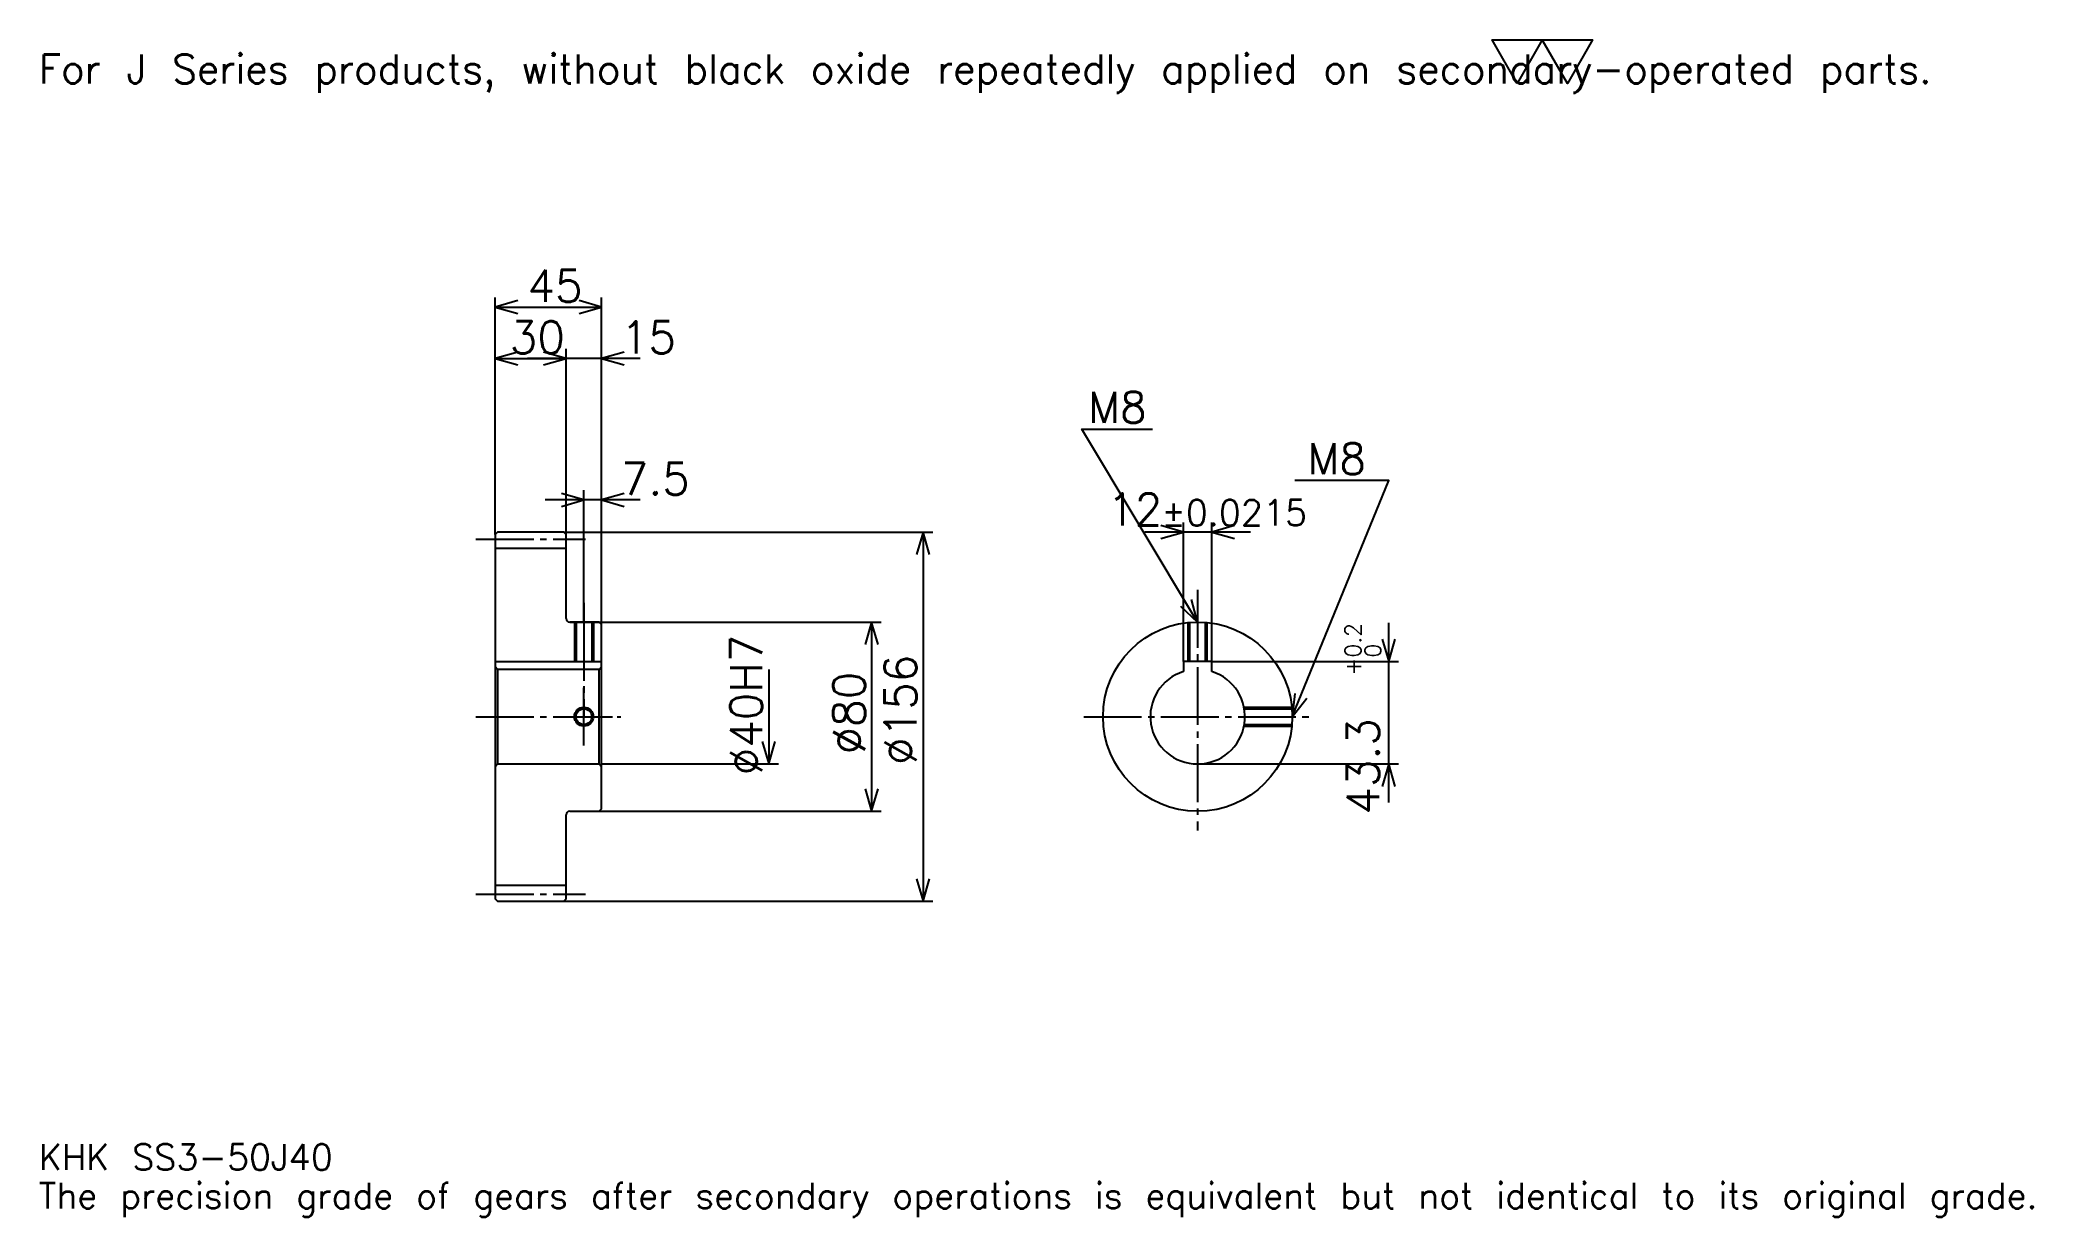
# Model space of a CAD drawing. Extents: x 28 to 870, y 10 to 508.
import ezdxf

# ---------------------------------------------------------------- set-up
doc = ezdxf.new("R2010")
doc.units = 0
doc.linetypes.add('DASHDOT', pattern=[32.608695, 24.456522, -2.717391, 2.717391, -2.717391])
doc.layers.get('0').update_dxf_attribs({"linetype": 'CONTINUOUS'})
doc.layers.add('DASHDOT', color=6, linetype='DASHDOT')
doc.styles.add('KANJI', font='TXT', dxfattribs={"bigfont": 'BIGFONT'})

msp = doc.modelspace()

# ---------------------------------------------------------------- linework, layer by layer
at = {"color": 5}
for p, q in [((220.108688, 299.467407), (220.108688, 398.652161)), ((265.108704, 299.467407), (265.108704, 398.652161)), ((220.108688, 394.576111), (265.108704, 394.576111)), ((220.108688, 372.836975), (250.108688, 372.836975)), ((281.413025, 372.836975), (233.804337, 372.836975)), ((250.108688, 299.467407), (250.108688, 376.913025)), ((281.413025, 313.054352), (241.304337, 313.054352)), ((257.608704, 299.467407), (257.608704, 317.130432)), ((511.065186, 244.767395), (511.065186, 303.586945)), ((523.065186, 244.767395), (523.065186, 303.586945)), ((220.108688, 298.467407), (220.108688, 299.467407)), ((249.108688, 299.467407), (265.108704, 299.467407)), ((250.108688, 298.467407), (250.108688, 299.467407)), ((257.608704, 261.467407), (257.608704, 299.467407)), ((257.608704, 261.467407), (257.608704, 299.467407)), ((265.108704, 299.467407), (405.054321, 299.467407)), ((265.108704, 260.467407), (265.108704, 299.467407)), ((400.978271, 299.467407), (400.978271, 143.467392)), ((539.369568, 299.510864), (494.760864, 299.510864)), ((251.608688, 261.467407), (265.108704, 261.467407)), ((265.108704, 261.467407), (383.315186, 261.467407)), ((379.239136, 261.467407), (379.239136, 181.467392)), ((597.82605, 185.16304), (597.82605, 261.071747)), ((523.065186, 244.767395), (601.902161, 244.767395)), ((335.760864, 241.467392), (335.760864, 201.467392)), ((265.108704, 201.467392), (339.836945, 201.467392)), ((517.065186, 201.467392), (601.902161, 201.467392)), ((251.608688, 181.467392), (265.108704, 181.467392)), ((265.108704, 181.467392), (383.315186, 181.467392)), ((249.108688, 143.467392), (265.108704, 143.467392)), ((265.108704, 143.467392), (405.054321, 143.467392))]:
    msp.add_line(p, q, dxfattribs=at)
at = {"color": 4}
for p, q in [((220.108688, 292.717407), (250.108688, 292.717407)), ((220.108688, 244.767395), (265.108704, 244.767395)), ((221.108688, 241.467392), (221.108688, 201.467392)), ((264.108704, 241.467392), (265.108704, 242.467392)), ((264.108704, 201.467392), (265.108704, 200.467392)), ((220.108688, 150.217392), (250.108688, 150.217392))]:
    msp.add_line(p, q, dxfattribs=at)
at = {"color": 7}
msp.add_lwpolyline([(652.173889, 489.130432), (641.57605, 507.5), (683.967346, 507.5), (673.369568, 489.130432), (662.771729, 507.5), (652.173889, 489.130432)], dxfattribs=at)
at = {"color": 5}
for points in [[(229.619553, 397.293488), (220.108688, 394.576111), (229.619553, 391.858704)], [(255.597809, 391.858704), (265.108704, 394.576111), (255.597809, 397.293488)], [(229.619553, 375.554352), (220.108688, 372.836975), (229.619553, 370.119568)], [(240.597824, 370.119568), (250.108688, 372.836975), (240.597824, 375.554352)], [(240.597824, 370.119568), (250.108688, 372.836975), (240.597824, 375.554352)], [(274.619568, 375.554352), (265.108704, 372.836975), (274.619568, 370.119568)], [(517.065186, 261.467407), (468.152161, 342.989136), (498.043457, 342.989136)], [(557.065186, 221.467392), (597.82605, 321.25), (558.152161, 321.25)], [(248.097824, 310.336975), (257.608704, 313.054352), (248.097824, 315.771729)], [(274.619568, 315.771729), (265.108704, 313.054352), (274.619568, 310.336975)], [(403.695648, 289.956512), (400.978271, 299.467407), (398.260864, 289.956512)], [(501.554321, 296.793457), (511.065186, 299.510864), (501.554321, 302.228271)], [(532.57605, 302.228271), (523.065186, 299.510864), (532.57605, 296.793457)], [(509.841736, 268.224792), (517.065186, 261.467407), (514.502014, 271.020996)], [(381.956512, 251.956528), (379.239136, 261.467407), (376.521729, 251.956528)], [(595.108704, 254.278259), (597.82605, 244.767395), (600.543457, 254.278259)], [(558.14624, 231.299591), (557.065186, 221.467392), (563.177429, 229.24437)], [(333.043457, 210.978256), (335.760864, 201.467392), (338.478271, 210.978256)], [(600.543457, 191.956528), (597.82605, 201.467392), (595.108704, 191.956528)], [(376.521729, 190.978256), (379.239136, 181.467392), (381.956512, 190.978256)], [(398.260864, 152.978271), (400.978271, 143.467392), (403.695648, 152.978271)]]:
    msp.add_lwpolyline(points, dxfattribs=at)
at = {"color": 4}
for points in [[(250.108688, 262.967407), (250.108688, 298.467407), (249.108688, 299.467407), (221.108688, 299.467407), (220.108688, 298.467407), (220.108688, 200.467392)], [(251.608688, 181.467392), (264.108704, 181.467392), (265.108704, 182.467392), (265.108704, 260.467407), (264.108704, 261.467407), (251.608688, 261.467407)], [(253.608688, 261.467407), (253.608688, 244.767395)], [(254.283691, 261.467407), (254.283691, 244.767395)], [(260.933685, 261.467407), (260.933685, 244.767395)], [(261.608704, 261.467407), (261.608704, 244.767395)], [(513.065186, 244.767395), (513.065186, 261.266876)], [(513.740173, 244.767395), (513.740173, 261.328949)], [(520.390198, 244.767395), (520.390198, 261.328949)], [(521.065186, 244.767395), (521.065186, 261.266876)], [(523.065186, 240.546173), (523.065186, 244.767395), (511.065186, 244.767395), (511.065186, 240.546173)], [(220.108688, 200.467392), (221.108688, 201.467392), (264.108704, 201.467392), (264.108704, 241.467392), (221.108688, 241.467392), (220.108688, 242.467392)], [(536.661133, 225.467392), (556.864685, 225.467392)], [(536.786865, 224.792389), (556.926758, 224.792389)], [(536.661133, 217.467392), (556.864685, 217.467392)], [(536.786865, 218.142395), (556.926758, 218.142395)], [(220.108688, 200.467392), (220.108688, 144.467392), (221.108688, 143.467392), (249.108688, 143.467392), (250.108688, 144.467392), (250.108688, 179.967392)]]:
    msp.add_lwpolyline(points, dxfattribs=at)
for centre, radius in [((517.065186, 221.467392), 40), ((257.608704, 221.467392), 3.325)]:
    msp.add_circle(centre, radius, dxfattribs=at)
at = {"color": 7}
msp.add_circle((257.608704, 221.467392), 4, dxfattribs=at)
at = {"color": 4}
for centre, radius, start, end in [((251.608688, 262.967407), 1.5, 180, 270), ((517.065186, 221.467392), 20, 107.457602748, 72.542397252), ((251.608688, 179.967392), 1.5, 90, 180)]:
    msp.add_arc(centre, radius, start, end, dxfattribs=at)
at = {"layer": 'DASHDOT', "color": 7}
for p, q in [((211.956512, 296.467407), (258.260864, 296.467407)), ((517.065186, 275.054352), (517.065186, 173.315216)), ((257.608704, 261.467407), (257.608704, 221.467392)), ((211.956512, 221.467392), (273.260864, 221.467392)), ((468.913025, 221.467392), (565.217407, 221.467392)), ((211.956512, 146.467392), (258.260864, 146.467392))]:
    msp.add_line(p, q, dxfattribs=at)
for points in [[(257.608704, 269.619568), (257.608704, 236.615219)], [(257.608704, 209.315216), (257.608704, 233.619568)], [(245.456512, 221.467392), (269.760864, 221.467392)]]:
    msp.add_lwpolyline(points, dxfattribs=at)

# ---------------------------------------------------------------- texts
at = {"color": 7, "style": 'KANJI'}
for s, height, p in [('For J Series products, without black oxide repeatedly applied on secondary-operated parts.', 12.228261, (27.173914, 489.130432)), ('45', 13.586957, (233.777161, 396.75)), ('30', 13.586957, (226.277161, 375.010864)), ('15', 13.586957, (273.260864, 375.010864)), ('M8', 13.043479, (470.869568, 345.706512)), ('7.5', 13.586957, (273.260864, 315.228271)), ('M8', 13.043479, (563.586975, 323.967407)), ('12', 13.586957, (478.828796, 302.228271)), ('%%p0.0215', 10.869565, (501.789124, 302.228271)), ('KHK SS3-50J40', 10.869565, (27.173914, 29.891304)), ('The precision grade of gears after secondary operations is equivalent but not identical to its original grade.', 10.869565, (27.173914, 13.586957))]:
    msp.add_text(s, height=height, dxfattribs=at).set_placement(p)
for s, height, p in [('%%c40H7', 13.586957, (333.043457, 196.671204)), ('0.2', 6.793478, (586.141296, 246.464539)), ('%%c156', 13.586957, (398.260864, 201.08696)), ('+', 6.793478, (586.141296, 238.855835)), ('0', 6.793478, (594.565186, 246.464539)), ('%%c80', 13.586957, (376.521729, 205.502716)), ('43.3', 13.586957, (593.75, 180.046112))]:
    msp.add_text(s, height=height, rotation=90, dxfattribs=at).set_placement(p)

doc.saveas('drawing.dxf')
